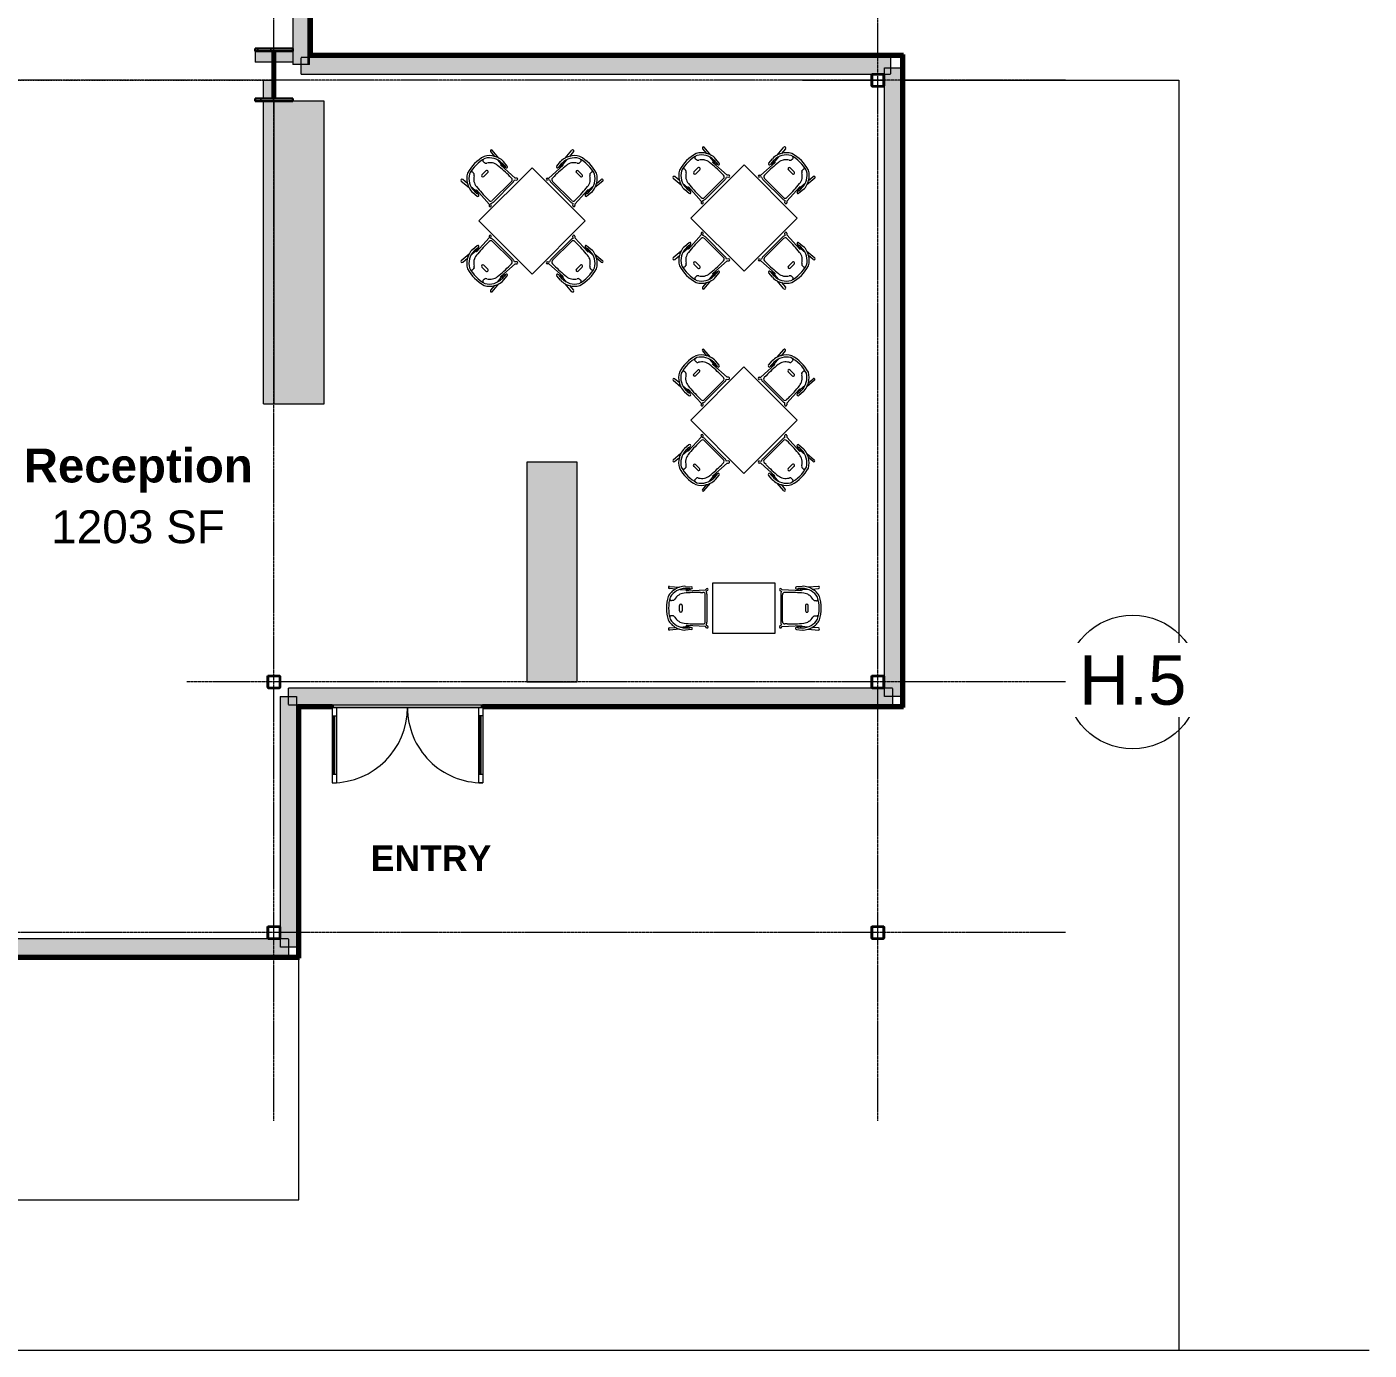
# Model space of a CAD drawing. Header units: inches. Extents: x 22110 to 26500, y -23046 to -20307.
# Drawn here: x 25857 to 26500, y -22958 to -22324 of the extents above; entities that cross this region are included whole.
import ezdxf

# ---------------------------------------------------------------- set-up
doc = ezdxf.new("R2010")
doc.units = ezdxf.units.IN
doc.header["$MEASUREMENT"] = 0
doc.linetypes.add('Dash 1_16_', pattern=[0.125, 0.0625, -0.0625])
doc.linetypes.add('Grid Line 1_2_', pattern=[0.875, 0.5, -0.125, 0.125, -0.125])
for name, color, linetype, lineweight in [('A-DETL', 90, 'Continuous', 9), ('A-DOOR', 31, 'Continuous', 13), ('A-DOOR-GLAZ', 31, 'Continuous', 30), ('A-SITE-ROAD', 130, 'Continuous', 9), ('A-SITE-SWLK', 140, 'Continuous', 9), ('A-WALL', 113, 'Continuous', 13), ('C-BLDG-PADS', 91, 'Continuous', 9), ('C-TOPO', 7, 'Continuous', 9), ('G-ANNO-TEXT', 231, 'Continuous', 9), ('I-FURN', 30, 'Continuous', 9), ('I-WALL', 2, 'Continuous', 13), ('M-AREA-IDEN', 171, 'Continuous', 9), ('Q-CASE', 31, 'Continuous', 9), ('S-BEAM', 12, 'Continuous', 9), ('S-COLS', 52, 'Continuous', 9), ('S-GRID', 1, 'Continuous', 9), ('S-GRID-IDEN', 1, 'Continuous', 9)]:
    doc.layers.add(name, color=color, linetype=linetype, lineweight=lineweight)
doc.styles.add('Arial', font='arial.ttf', dxfattribs={"height": 23.60479})
doc.styles.add('Arial_2', font='arial.ttf', dxfattribs={"height": 15.736527})
doc.styles.add('Arial_B', font='arialbd.ttf', dxfattribs={"height": 12.177074})
doc.styles.add('Arial_B_1', font='arialbd.ttf', dxfattribs={"height": 16.236099})
pattern_1 = [(45, (0, 0), (-12.6713535, 12.6713535), []), (45, (0, 19.2), (-12.6713535, 12.6713535), [])]

# ---------------------------------------------------------------- blocks, each defined once
blk = doc.blocks.new('HSS-Hollow Structural Section-Column - HSS6X6X1_4-V10-First Floor Plan')
at = {"layer": 'S-COLS'}
h = blk.add_hatch(dxfattribs=at)
h.set_pattern_fill('FP_8', color=256, style=0, pattern_type=2)
h.set_pattern_definition([(225, (25975.39, -22758.053), (12.6713535, -12.6713535), []), (225, (25975.39, -22777.253), (12.6713535, -12.6713535), [])])
h.paths.add_polyline_path([(2.53, 3), (-2.53, 3), (-2.86, 2.86), (-3, 2.53), (-3, -2.53), (-2.86, -2.86), (-2.53, -3), (2.53, -3), (2.86, -2.86), (3, -2.53), (3, 2.53), (2.86, 2.86)], flags=0)
h.paths.add_polyline_path([(2.53, 2.77), (2.7, 2.7), (2.77, 2.53), (2.77, -2.53), (2.7, -2.7), (2.53, -2.77), (-2.53, -2.77), (-2.7, -2.7), (-2.77, -2.53), (-2.77, 2.53), (-2.7, 2.7), (-2.53, 2.77)], flags=0)
at = {"layer": 'S-COLS', "lineweight": 30}
for p, q in [((-3, 2.53), (-3, -2.53)), ((-2.77, -2.53), (-2.77, 2.53)), ((2.53, 3), (-2.53, 3)), ((-2.53, 2.77), (2.53, 2.77)), ((2.77, 2.53), (2.77, -2.53)), ((3, -2.53), (3, 2.53)), ((2.53, -2.77), (-2.53, -2.77)), ((-2.53, -3), (2.53, -3))]:
    blk.add_line(p, q, dxfattribs=at)
for centre, radius, start, end in [((-2.53, 2.53), 0.466, 90, 180), ((-2.53, 2.53), 0.233, 90, 180), ((2.53, 2.53), 0.466, 360, 90), ((2.53, 2.53), 0.233, 0, 90), ((-2.53, -2.53), 0.466, 180, 270), ((-2.53, -2.53), 0.233, 180, 270), ((2.53, -2.53), 0.466, 270, 360), ((2.53, -2.53), 0.233, 270, 360)]:
    blk.add_arc(centre, radius, start, end, dxfattribs=at)
blk = doc.blocks.new('HSS-Hollow Structural Section-Column - HSS6X6X1_4-V12-First Floor Plan')
at = {"layer": 'S-COLS'}
h = blk.add_hatch(dxfattribs=at)
h.set_pattern_fill('FP_9', color=256, style=0, pattern_type=2)
h.set_pattern_definition([(225, (26264.39, -22758.053), (12.6713535, -12.6713535), []), (225, (26264.39, -22777.253), (12.6713535, -12.6713535), [])])
h.paths.add_polyline_path([(2.53, 3), (-2.53, 3), (-2.86, 2.86), (-3, 2.53), (-3, -2.53), (-2.86, -2.86), (-2.53, -3), (2.53, -3), (2.86, -2.86), (3, -2.53), (3, 2.53), (2.86, 2.86)], flags=0)
h.paths.add_polyline_path([(-2.53, 2.77), (2.53, 2.77), (2.7, 2.7), (2.77, 2.53), (2.77, -2.53), (2.7, -2.7), (2.53, -2.77), (-2.53, -2.77), (-2.7, -2.7), (-2.77, -2.53), (-2.77, 2.53), (-2.7, 2.7)], flags=0)
at = {"layer": 'S-COLS', "lineweight": 30}
for p, q in [((-3, 2.53), (-3, -2.53)), ((-2.77, -2.53), (-2.77, 2.53)), ((2.53, 3), (-2.53, 3)), ((-2.53, 2.77), (2.53, 2.77)), ((2.77, 2.53), (2.77, -2.53)), ((3, -2.53), (3, 2.53)), ((2.53, -2.77), (-2.53, -2.77)), ((-2.53, -3), (2.53, -3))]:
    blk.add_line(p, q, dxfattribs=at)
for centre, radius, start, end in [((-2.53, 2.53), 0.466, 90, 180), ((-2.53, 2.53), 0.233, 90, 180), ((2.53, 2.53), 0.466, 360, 90), ((2.53, 2.53), 0.233, 0, 90), ((-2.53, -2.53), 0.466, 180, 270), ((-2.53, -2.53), 0.233, 180, 270), ((2.53, -2.53), 0.466, 270, 360), ((2.53, -2.53), 0.233, 270, 360)]:
    blk.add_arc(centre, radius, start, end, dxfattribs=at)
blk = doc.blocks.new('Girt_C - 8_D-560232-First Floor Plan')
at = {"layer": 'S-BEAM'}
for points in [[(25978.58, -22761.24), (25978.58, -22645.05), (25978.39, -22645.05), (25978.45, -22761.11), (25978.57, -22761.24)], [(25986.2, -22765.05), (25986.2, -22645.05), (25978.58, -22645.05), (25978.58, -22765.05), (25985.09, -22765.05)], [(25986.2, -22765.05), (25986.39, -22765.05), (25986.34, -22649), (25986.2, -22648.87), (25986.2, -22760.82)]]:
    blk.add_hatch(color=256, dxfattribs=at).paths.add_polyline_path(points, flags=0)
for p, q in [((25978.39, -22645.05), (25978.39, -22755.52)), ((25978.39, -22645.05), (25978.58, -22645.05)), ((25978.58, -22645.05), (25986.2, -22645.05)), ((25986.39, -22765.05), (25986.39, -22645.05)), ((25978.39, -22760.59), (25978.39, -22765.05)), ((25986.2, -22765.05), (25978.58, -22765.05)), ((25986.39, -22765.05), (25986.2, -22765.05))]:
    blk.add_line(p, q, dxfattribs=at)
blk = doc.blocks.new('Girt_C - 8_D-560233-First Floor Plan')
at = {"layer": 'S-BEAM'}
h = blk.add_hatch(color=256, dxfattribs=at)
h.paths.add_polyline_path([(25950.8, -22768.87), (25982.39, -22768.87), (25982.39, -22761.24), (25851.39, -22761.24), (25851.39, -22768.87)], flags=0)
h.paths.add_polyline_path([(25813.61, -22768.87), (25846.39, -22768.87), (25846.39, -22761.24), (25726.39, -22761.24), (25726.39, -22768.87), (25745.02, -22768.87)], flags=0)
h.paths.add_polyline_path([(25721.39, -22768.87), (25721.39, -22761.24), (25521.39, -22761.24), (25521.39, -22768.87), (25676.43, -22768.87)], flags=0)
h.paths.add_polyline_path([(25516.39, -22768.87), (25516.39, -22761.24), (25507.39, -22761.24), (25507.39, -22768.87)], flags=0)
h.paths.add_polyline_path([(25502.39, -22768.87), (25502.39, -22761.24), (25302.39, -22761.24), (25302.39, -22768.87), (25470.66, -22768.87)], flags=0)
h.paths.add_polyline_path([(25297.39, -22768.87), (25297.39, -22761.24), (25110.89, -22761.24), (25110.89, -22768.87), (25264.89, -22768.87)], flags=0)
h.paths.add_polyline_path([(25105.89, -22768.87), (25105.89, -22761.24), (24978.89, -22761.24), (24978.89, -22768.87)], flags=0)
h.paths.add_polyline_path([(24973.89, -22768.87), (24973.89, -22761.24), (24630.89, -22761.24), (24630.89, -22768.87), (24853.35, -22768.87)], flags=0)
h.paths.add_polyline_path([(24625.89, -22768.87), (24625.89, -22761.24), (23146.61, -22761.24), (23146.61, -22768.87), (24578.99, -22768.87)], flags=0)
h.paths.add_polyline_path([(23141.61, -22768.87), (23141.61, -22761.24), (22798.89, -22761.24), (22798.89, -22768.87), (22932.81, -22768.87)], flags=0)
h.paths.add_polyline_path([(22793.89, -22768.87), (22793.89, -22761.24), (22381.39, -22761.24), (22381.39, -22768.87), (22658.45, -22768.87)], flags=0)
h = blk.add_hatch(color=256, dxfattribs=at)
h.paths.add_polyline_path([(25950.8, -22761.24), (25978.58, -22761.24), (25978.39, -22761.05), (25851.39, -22761.11), (25851.39, -22761.24)], flags=0)
h.paths.add_polyline_path([(25846.39, -22761.24), (25846.39, -22761.05), (25726.39, -22761.11), (25726.39, -22761.24), (25813.61, -22761.24)], flags=0)
h.paths.add_polyline_path([(25721.39, -22761.24), (25721.39, -22761.05), (25521.39, -22761.11), (25521.39, -22761.24), (25676.43, -22761.24)], flags=0)
h.paths.add_polyline_path([(25507.39, -22761.24), (25516.39, -22761.22), (25516.39, -22761.05), (25507.39, -22761.11), (25507.39, -22761.22)], flags=0)
h.paths.add_polyline_path([(25502.39, -22761.24), (25502.39, -22761.05), (25302.39, -22761.11), (25302.39, -22761.24), (25470.66, -22761.24)], flags=0)
h.paths.add_polyline_path([(25297.39, -22761.24), (25297.39, -22761.05), (25110.89, -22761.11), (25110.89, -22761.24), (25264.89, -22761.24)], flags=0)
h.paths.add_polyline_path([(25105.89, -22761.24), (25105.86, -22761.05), (24978.89, -22761.11), (24978.89, -22761.24)], flags=0)
h.paths.add_polyline_path([(24973.89, -22761.24), (24973.89, -22761.05), (24630.89, -22761.11), (24630.89, -22761.24), (24853.35, -22761.24)], flags=0)
h.paths.add_polyline_path([(24625.89, -22761.24), (24625.89, -22761.05), (23146.61, -22761.11), (23146.61, -22761.24), (24578.99, -22761.24)], flags=0)
h.paths.add_polyline_path([(23141.61, -22761.24), (23141.61, -22761.05), (22798.89, -22761.11), (22798.89, -22761.24), (22932.81, -22761.24)], flags=0)
h.paths.add_polyline_path([(22793.89, -22761.24), (22793.86, -22761.05), (22385.34, -22761.11), (22385.2, -22761.24), (22658.45, -22761.24)], flags=0)
h = blk.add_hatch(color=256, dxfattribs=at)
h.paths.add_polyline_path([(25982.39, -22769.05), (25982.39, -22768.87), (25851.39, -22768.87), (25851.39, -22769.05), (25950.8, -22769.05)], flags=0)
h.paths.add_polyline_path([(25846.39, -22769.05), (25846.39, -22768.87), (25726.39, -22768.87), (25726.39, -22769.05), (25813.61, -22769.05)], flags=0)
h.paths.add_polyline_path([(25721.39, -22769.05), (25721.39, -22768.87), (25521.39, -22768.87), (25521.39, -22769.05), (25676.43, -22769.05)], flags=0)
h.paths.add_polyline_path([(25516.39, -22769.05), (25516.39, -22768.87), (25507.39, -22768.87), (25507.39, -22769.05)], flags=0)
h.paths.add_polyline_path([(25502.39, -22769.05), (25502.39, -22768.87), (25302.39, -22768.87), (25302.39, -22769.05), (25470.66, -22769.05)], flags=0)
h.paths.add_polyline_path([(25297.39, -22769.05), (25297.39, -22768.87), (25110.89, -22768.87), (25110.89, -22769.05), (25264.89, -22769.05)], flags=0)
h.paths.add_polyline_path([(25105.89, -22769.05), (25105.89, -22768.87), (24978.89, -22768.87), (24978.89, -22769.05)], flags=0)
h.paths.add_polyline_path([(24973.89, -22769.05), (24973.89, -22768.87), (24630.89, -22768.87), (24630.89, -22769.05), (24853.35, -22769.05)], flags=0)
h.paths.add_polyline_path([(24625.89, -22769.05), (24625.89, -22768.87), (23146.61, -22768.89), (23146.61, -22769.05), (24578.99, -22769.05)], flags=0)
h.paths.add_polyline_path([(23141.61, -22769.05), (23141.61, -22768.87), (22798.89, -22768.88), (22798.89, -22769.05), (22932.81, -22769.05)], flags=0)
h.paths.add_polyline_path([(22793.89, -22769.05), (22793.89, -22768.87), (22381.39, -22768.87), (22381.39, -22769.05), (22658.45, -22769.05)], flags=0)
for p, q in [((25972.86, -22761.05), (25851.39, -22761.05)), ((25982.39, -22761.05), (25977.92, -22761.05)), ((25982.39, -22761.24), (25982.39, -22768.87)), ((25851.39, -22769.05), (25982.39, -22769.05)), ((25982.39, -22768.87), (25982.39, -22769.05))]:
    blk.add_line(p, q, dxfattribs=at)
blk = doc.blocks.new('HSS-Hollow Structural Section-Column - HSS6X6X1_4-V13-First Floor Plan')
at = {"layer": 'S-COLS', "lineweight": 30}
for p, q in [((-3, 2.534), (-3, -2.534)), ((-2.767, -2.534), (-2.767, 2.534)), ((2.534, 3), (-2.534, 3)), ((-2.534, 2.767), (2.534, 2.767)), ((2.767, 2.534), (2.767, -2.534)), ((3, -2.534), (3, 2.534)), ((2.534, -2.767), (-2.534, -2.767)), ((-2.534, -3), (2.534, -3))]:
    blk.add_line(p, q, dxfattribs=at)
for centre, radius, start, end in [((-2.534, 2.534), 0.466, 90, 180), ((-2.534, 2.534), 0.233, 90, 180), ((2.534, 2.534), 0.466, 360, 90), ((2.534, 2.534), 0.233, 0, 90), ((-2.534, -2.534), 0.466, 180, 270), ((-2.534, -2.534), 0.233, 180, 270), ((2.534, -2.534), 0.466, 270, 360), ((2.534, -2.534), 0.233, 270, 360)]:
    blk.add_arc(centre, radius, start, end, dxfattribs=at)
blk = doc.blocks.new('HSS-Hollow Structural Section-Column - HSS6X6X1_4-V14-First Floor Plan')
at = {"layer": 'S-COLS'}
h = blk.add_hatch(dxfattribs=at)
h.set_pattern_fill('FP_10', color=256, style=0, pattern_type=2)
h.set_pattern_definition([(225, (25975.39, -22638.053), (12.6713535, -12.6713535), []), (225, (25975.39, -22657.253), (12.6713535, -12.6713535), [])])
h.paths.add_polyline_path([(2.53, 3), (-2.53, 3), (-2.86, 2.86), (-3, 2.53), (-3, -2.53), (-2.86, -2.86), (-2.53, -3), (2.53, -3), (2.86, -2.86), (3, -2.53), (3, 2.53), (2.86, 2.86)], flags=0)
h.paths.add_polyline_path([(-2.53, 2.77), (2.53, 2.77), (2.7, 2.7), (2.77, 2.53), (2.77, -2.53), (2.7, -2.7), (2.53, -2.77), (-2.53, -2.77), (-2.7, -2.7), (-2.77, -2.53), (-2.77, 2.53), (-2.7, 2.7)], flags=0)
at = {"layer": 'S-COLS', "lineweight": 30}
for p, q in [((-3, 2.53), (-3, -2.53)), ((-2.77, -2.53), (-2.77, 2.53)), ((2.53, 3), (-2.53, 3)), ((-2.53, 2.77), (2.53, 2.77)), ((2.77, 2.53), (2.77, -2.53)), ((3, -2.53), (3, 2.53)), ((2.53, -2.77), (-2.53, -2.77)), ((-2.53, -3), (2.53, -3))]:
    blk.add_line(p, q, dxfattribs=at)
for centre, radius, start, end in [((-2.53, 2.53), 0.466, 90, 180), ((-2.53, 2.53), 0.233, 90, 180), ((2.53, 2.53), 0.466, 360, 90), ((2.53, 2.53), 0.233, 0, 90), ((-2.53, -2.53), 0.466, 180, 270), ((-2.53, -2.53), 0.233, 180, 270), ((2.53, -2.53), 0.466, 270, 360), ((2.53, -2.53), 0.233, 270, 360)]:
    blk.add_arc(centre, radius, start, end, dxfattribs=at)
blk = doc.blocks.new('Girt_C - 8_D-560234-First Floor Plan')
at = {"layer": 'S-BEAM'}
for points in [[(25982.39, -22641.24), (26267.58, -22641.24), (26267.25, -22641.05), (25982.39, -22641.11)], [(25982.39, -22648.87), (26271.39, -22648.87), (26271.39, -22641.24), (25982.39, -22641.24), (25982.39, -22641.85)], [(25986.66, -22649.05), (26271.39, -22649), (26271.39, -22648.87), (25986.2, -22648.87), (25986.39, -22649.05)]]:
    blk.add_hatch(color=256, dxfattribs=at).paths.add_polyline_path(points, flags=0)
for p, q in [((26261.86, -22641.05), (25982.39, -22641.05)), ((25982.39, -22641.24), (25982.39, -22641.05)), ((25982.39, -22648.87), (25982.39, -22641.24)), ((26271.39, -22641.05), (26266.92, -22641.05)), ((26271.39, -22641.24), (26271.39, -22648.87)), ((26271.39, -22648.87), (26271.39, -22649.05)), ((25982.39, -22649.05), (26271.39, -22649.05))]:
    blk.add_line(p, q, dxfattribs=at)
blk = doc.blocks.new('Girt_C - 8_D-560229-First Floor Plan')
at = {"layer": 'S-BEAM'}
for points in [[(26267.58, -22641.24), (26267.58, -22346.87), (26267.39, -22347.12), (26267.42, -22641.09), (26267.49, -22641.18)], [(26275.2, -22645.05), (26275.2, -22344.05), (26267.58, -22344.05), (26267.58, -22645.05)], [(26275.3, -22645.05), (26275.39, -22645.05), (26275.37, -22344.05), (26275.2, -22344.05), (26275.2, -22645.05)]]:
    blk.add_hatch(color=256, dxfattribs=at).paths.add_polyline_path(points, flags=0)
for p, q in [((26267.39, -22344.05), (26267.39, -22347.52)), ((26267.58, -22344.05), (26275.2, -22344.05)), ((26275.2, -22344.05), (26275.39, -22344.05)), ((26275.39, -22645.05), (26275.39, -22344.05)), ((26267.39, -22352.59), (26267.39, -22635.52)), ((26267.39, -22640.59), (26267.39, -22645.05)), ((26275.2, -22645.05), (26267.58, -22645.05)), ((26275.39, -22645.05), (26275.2, -22645.05))]:
    blk.add_line(p, q, dxfattribs=at)
blk = doc.blocks.new('Falcon 7700 Series Pedestal Base - 36_ Square Top x 30_ - Wheelchair Height-460525-First Floor Plan')
at = {"layer": 'I-FURN'}
for p, q in [((18, 18), (-18, 18)), ((-18, 18), (-18, -18)), ((18, -18), (18, 18)), ((-18, -18), (18, -18))]:
    blk.add_line(p, q, dxfattribs=at)
blk = doc.blocks.new('HermanMiller_Collection_Air-Chair_SideChair_Arms - Arms-457867-First Floor Plan')
at = {"layer": 'I-FURN'}
for p, q in [((-3.55, 10.02), (-8.45, 10.45)), ((-8.45, 9.45), (-5.47, 9.18)), ((-3.35, 9.02), (-0.6, 8.8)), ((2.04, 10.2), (-0.69, 10.45)), ((-0.34, 8.32), (-0.6, 8.8)), ((-0.6, 8.8), (0.38, 8.73)), ((8.79, 8.8), (-0.34, 8.32)), ((0.77, 8.78), (2.2, 9.22)), ((6.45, 7.57), (7.62, 7.57)), ((9.32, 9.33), (8.79, 8.8)), ((9.17, 7.94), (10.01, 8.64)), ((9.52, -6.69), (9.52, 6.69)), ((-3.6, 1.35), (-3.6, -1.35)), ((-2.35, -1.35), (-2.35, 1.35)), ((8.7, 6.35), (8.7, -6.35)), ((-5.47, -9.18), (-8.45, -9.45)), ((-8.45, -10.45), (-3.55, -10.02)), ((-3.35, -9.02), (-0.6, -8.8)), ((-0.69, -10.45), (2.04, -10.2)), ((-0.6, -8.8), (-0.34, -8.32)), ((0.38, -8.73), (-0.6, -8.8)), ((-0.34, -8.32), (8.79, -8.8)), ((2.2, -9.22), (0.77, -8.78)), ((6.45, -7.57), (7.62, -7.57)), ((8.79, -8.8), (9.32, -9.33)), ((10.01, -8.64), (9.17, -7.94))]:
    blk.add_line(p, q, dxfattribs=at)
for centre, radius, start, end in [((-1.51, 1.66), 8.5, 117.78509, 152.21491), ((-8.45, 9.95), 0.5, 90, 270), ((-0.65, 0.76), 8.69, 90.78928, 148.92022), ((-2.46, 4.97), 5.17, 102.20965, 125.54804), ((-0.92, 1.66), 5.55, 95.46765, 123.46257), ((-1.25, 4.41), 6.06, 84.72014, 112.31104), ((6.58, -76.67), 84.24, 90.09111, 95.46765), ((-0.51, -9.88), 19.32, 84.42218, 90.78928), ((0.44, 9.26), 0.53, 159.74052, 262.71978), ((0.45, 9.65), 0.924, 265.61152, 290.36387), ((1.81, 9.64), 0.521, 212.95553, 275.04447), ((2.06, 9.7), 0.499, 287, 91.30538), ((7.62, 6.48), 1.09, 353.24671, 90.09111), ((7.56, 6.82), 1.97, 356.10334, 34.65425), ((9.66, 8.99), 0.49, 315, 135), ((9.93, 0), 19.77, 163.47875, 196.52125), ((9.93, 0), 18.77, 163.78547, 196.21453), ((-7.66, 5.36), 2.08, 305.4968, 328.6439), ((-0.23, 0.83), 6.63, 124.50042, 148.6439), ((-2.98, 1.35), 0.625, 360, 180), ((-1.51, -1.66), 8.5, 207.78509, 242.21491), ((-0.65, -0.76), 8.69, 211.07978, 269.21072), ((-7.66, -5.36), 2.08, 31.3561, 54.5032), ((-0.23, -0.83), 6.63, 211.3561, 235.49958), ((-0.92, -1.66), 5.55, 236.53743, 264.53235), ((-2.98, -1.35), 0.625, 180, 360), ((7.62, -6.48), 1.09, 269.90889, 6.75329), ((-8.45, -9.95), 0.5, 90, 270), ((-2.46, -4.97), 5.17, 234.45196, 257.79035), ((-1.25, -4.41), 6.06, 247.68896, 275.27986), ((6.58, 76.67), 84.24, 264.53235, 269.90889), ((-0.51, 9.88), 19.32, 269.21072, 275.57782), ((0.44, -9.26), 0.53, 97.28022, 200.25948), ((0.45, -9.65), 0.924, 69.63613, 94.38848), ((1.81, -9.64), 0.521, 84.95553, 147.04447), ((2.06, -9.7), 0.499, 268.69462, 73), ((7.56, -6.82), 1.97, 325.34575, 3.89666), ((9.66, -8.99), 0.49, 225, 45)]:
    blk.add_arc(centre, radius, start, end, dxfattribs=at)
for centre, major_axis, ratio, start_param, end_param in [((-7.46, 6.92), (0.03, 3.66), 0.320235, 2.34328, 2.536765), ((-7.87, 5.38), (-0.03, 1.79), 0.298783, 2.522217, 3.153947), ((-7.46, -6.92), (-0.03, 3.66), 0.320235, 0.604828, 0.798312), ((-7.87, -5.38), (0.03, 1.79), 0.298783, 6.270831, 6.902561)]:
    blk.add_ellipse(centre, major_axis=major_axis, ratio=ratio, start_param=start_param, end_param=end_param, dxfattribs=at)
for points in [[(-6.45, 3.67), (-6.52, 3.66), (-6.67, 3.64), (-6.9, 3.62), (-7.13, 3.61), (-7.4, 3.6), (-7.65, 3.59), (-7.83, 3.59)], [(-6.45, -3.67), (-6.52, -3.66), (-6.67, -3.64), (-6.9, -3.62), (-7.13, -3.61), (-7.4, -3.6), (-7.65, -3.59), (-7.83, -3.59)]]:
    blk.add_open_spline(points, degree=3, knots=[-1, -1, -1, -1, -0.75, -0.5, -0.375, -0.25, 0, 0, 0, 0], dxfattribs=at)
blk = doc.blocks.new('HermanMiller_Collection_Air-Chair_SideChair_Arms - Arms-460524-First Floor Plan')
at = {"layer": 'I-FURN'}
for p, q in [((-8.45, 10.45), (-3.55, 10.02)), ((-5.47, 9.18), (-8.45, 9.45)), ((-3.35, 9.02), (-0.6, 8.8)), ((-0.69, 10.45), (2.04, 10.2)), ((-0.6, 8.8), (-0.34, 8.32)), ((0.38, 8.73), (-0.6, 8.8)), ((-0.34, 8.32), (8.79, 8.8)), ((2.2, 9.22), (0.77, 8.78)), ((6.45, 7.57), (7.62, 7.57)), ((8.79, 8.8), (9.32, 9.33)), ((10.01, 8.64), (9.17, 7.94)), ((9.52, 6.69), (9.52, -6.69)), ((-3.6, -1.35), (-3.6, 1.35)), ((-2.35, 1.35), (-2.35, -1.35)), ((8.7, -6.35), (8.7, 6.35)), ((-8.45, -9.45), (-5.47, -9.18)), ((-3.55, -10.02), (-8.45, -10.45)), ((-3.35, -9.02), (-0.6, -8.8)), ((2.04, -10.2), (-0.69, -10.45)), ((-0.34, -8.32), (-0.6, -8.8)), ((-0.6, -8.8), (0.38, -8.73)), ((8.79, -8.8), (-0.34, -8.32)), ((0.77, -8.78), (2.2, -9.22)), ((6.45, -7.57), (7.62, -7.57)), ((9.32, -9.33), (8.79, -8.8)), ((9.17, -7.94), (10.01, -8.64))]:
    blk.add_line(p, q, dxfattribs=at)
for centre, radius, start, end in [((-1.51, 1.66), 8.5, 117.78509, 152.21491), ((-8.45, 9.95), 0.5, 90, 270), ((-0.65, 0.76), 8.69, 90.78928, 148.92022), ((-2.46, 4.97), 5.17, 102.20965, 125.54804), ((-0.92, 1.66), 5.55, 95.46765, 123.46257), ((-1.25, 4.41), 6.06, 84.72014, 112.31104), ((6.58, -76.67), 84.24, 90.09111, 95.46765), ((-0.51, -9.88), 19.32, 84.42218, 90.78928), ((0.44, 9.26), 0.53, 159.74052, 262.71978), ((0.45, 9.65), 0.924, 265.61152, 290.36387), ((1.81, 9.64), 0.521, 212.95553, 275.04447), ((2.06, 9.7), 0.499, 287, 91.30538), ((7.62, 6.48), 1.09, 353.24671, 90.09111), ((7.56, 6.82), 1.97, 356.10334, 34.65425), ((9.66, 8.99), 0.49, 315, 135), ((9.93, 0), 19.77, 163.47875, 196.52125), ((9.93, 0), 18.77, 163.78547, 196.21453), ((-7.66, 5.36), 2.08, 305.4968, 328.6439), ((-0.23, 0.83), 6.63, 124.50042, 148.6439), ((-2.98, 1.35), 0.625, 0, 180), ((-1.51, -1.66), 8.5, 207.78509, 242.21491), ((-0.65, -0.76), 8.69, 211.07978, 269.21072), ((-7.66, -5.36), 2.08, 31.3561, 54.5032), ((-0.23, -0.83), 6.63, 211.3561, 235.49958), ((-0.92, -1.66), 5.55, 236.53743, 264.53235), ((-2.98, -1.35), 0.625, 180, 0), ((7.62, -6.48), 1.09, 269.90889, 6.75329), ((-8.45, -9.95), 0.5, 90, 270), ((-2.46, -4.97), 5.17, 234.45196, 257.79035), ((-1.25, -4.41), 6.06, 247.68896, 275.27986), ((6.58, 76.67), 84.24, 264.53235, 269.90889), ((-0.51, 9.88), 19.32, 269.21072, 275.57782), ((0.44, -9.26), 0.53, 97.28022, 200.25948), ((0.45, -9.65), 0.924, 69.63613, 94.38848), ((1.81, -9.64), 0.521, 84.95553, 147.04447), ((2.06, -9.7), 0.499, 268.69462, 73), ((7.56, -6.82), 1.97, 325.34575, 3.89666), ((9.66, -8.99), 0.49, 225, 45)]:
    blk.add_arc(centre, radius, start, end, dxfattribs=at)
for centre, major_axis, ratio, start_param, end_param in [((-7.46, 6.92), (0.03, 3.66), 0.320235, 2.34328, 2.536765), ((-7.87, 5.38), (-0.03, 1.79), 0.298783, 2.522217, 3.153947), ((-7.46, -6.92), (-0.03, 3.66), 0.320235, 0.604828, 0.798312), ((-7.87, -5.38), (0.03, 1.79), 0.298783, 6.270831, 6.902561)]:
    blk.add_ellipse(centre, major_axis=major_axis, ratio=ratio, start_param=start_param, end_param=end_param, dxfattribs=at)
for points in [[(-6.45, 3.67), (-6.52, 3.66), (-6.67, 3.64), (-6.9, 3.62), (-7.13, 3.61), (-7.4, 3.6), (-7.65, 3.59), (-7.83, 3.59)], [(-6.45, -3.67), (-6.52, -3.66), (-6.67, -3.64), (-6.9, -3.62), (-7.13, -3.61), (-7.4, -3.6), (-7.65, -3.59), (-7.83, -3.59)]]:
    blk.add_open_spline(points, degree=3, knots=[-1, -1, -1, -1, -0.75, -0.5, -0.375, -0.25, 0, 0, 0, 0], dxfattribs=at)
blk = doc.blocks.new('Girt_C - 8_D-560228-First Floor Plan')
at = {"layer": 'S-BEAM'}
for points in [[(26270.39, -22346.87), (26270.39, -22339.24), (25992.5, -22339.24), (25992.5, -22342.55), (25991.85, -22342.55), (25991.85, -22339.24), (25988.5, -22339.24), (25988.5, -22346.87), (26259.45, -22346.87)], [(26270.39, -22339.24), (26270.39, -22339.05), (25992.5, -22339.08), (25992.5, -22339.24), (26259.45, -22339.24)], [(26266.92, -22347.05), (26267.42, -22347.03), (26267.58, -22346.87), (25988.5, -22346.87), (25988.5, -22347.05), (26266.36, -22347.05)]]:
    blk.add_hatch(color=256, dxfattribs=at).paths.add_polyline_path(points, flags=0)
for p, q in [((25991.85, -22339.05), (25988.5, -22339.05)), ((25988.5, -22346.87), (25988.5, -22339.24)), ((26270.39, -22339.05), (25992.5, -22339.05)), ((26270.39, -22339.05), (26270.39, -22339.24)), ((26270.39, -22339.24), (26270.39, -22346.87)), ((25988.5, -22347.05), (25988.5, -22346.87)), ((25988.5, -22347.05), (26261.86, -22347.05)), ((26266.92, -22347.05), (26270.39, -22347.05))]:
    blk.add_line(p, q, dxfattribs=at)
blk = doc.blocks.new('Casework 3 - Casework 1-483541-First Floor Plan')
at = {"layer": 'Q-CASE'}
blk.add_hatch(color=256, dxfattribs=at).paths.add_polyline_path([(25697.25, -22360.05), (25697.25, -22384.05), (25842.18, -22384.05), (25842.18, -22360.05), (25719, -22360.05)], flags=0)
for p, q in [((25697.25, -22360.05), (25697.25, -22384.05)), ((25842.18, -22384.05), (25842.18, -22369.05)), ((25697.25, -22384.05), (25842.18, -22384.05))]:
    blk.add_line(p, q, dxfattribs=at)
blk = doc.blocks.new('Casework 2 - Casework 1-491120-First Floor Plan')
at = {"layer": 'Q-CASE'}
blk.add_hatch(color=256, dxfattribs=at).paths.add_polyline_path([(25697.25, -22384.05), (25802.5, -22384.05), (25802.5, -22360.05), (25697.25, -22360.05)], flags=0)
for p, q in [((25802.5, -22360.05), (25697.25, -22360.05)), ((25697.25, -22360.05), (25697.25, -22384.05)), ((25802.5, -22384.05), (25802.5, -22360.05)), ((25697.25, -22384.05), (25802.5, -22384.05))]:
    blk.add_line(p, q, dxfattribs=at)
blk = doc.blocks.new('Falcon 7700 Series Pedestal Base - 24_ x 30_ x 30_ - Wheelchair Height-460523-First Floor Plan')
at = {"layer": 'I-FURN'}
for p, q in [((15, 12), (-15, 12)), ((-15, 12), (-15, -12)), ((15, -12), (15, 12)), ((-15, -12), (15, -12))]:
    blk.add_line(p, q, dxfattribs=at)
blk = doc.blocks.new('Double-Glass 1 - 72_ x 84_-496146-First Floor Plan')
at = {"layer": 'A-DOOR', "lineweight": 20}
for p, q in [((-36.02, 32.49), (-36.02, 36.49)), ((-36.02, 36.49), (-34, 36.49)), ((-36.02, 32.49), (-34, 32.49)), ((-34, 32.49), (-34, 36.49)), ((34, 32.49), (34, 36.49)), ((36, 36.49), (34, 36.49)), ((34, 32.49), (36, 32.49)), ((36, 32.49), (36, 36.49)), ((-36.02, 4.49), (-34, 4.49)), ((-36.02, 0.49), (-36.02, 4.49)), ((-36.02, 0.49), (-34, 0.49)), ((-34, 0.49), (-34, 4.49)), ((36, 4.49), (34, 4.49)), ((34, 0.49), (34, 4.49)), ((36, 0.49), (34, 0.49)), ((36, 0.49), (36, 4.49))]:
    blk.add_line(p, q, dxfattribs=at)
at = {"layer": 'A-DOOR', "lineweight": 9}
for p, q in [((-36.02, 4.49), (-36.02, 32.49)), ((-34, 4.49), (-34, 32.49)), ((34, 4.49), (34, 32.49)), ((36, 4.49), (36, 32.49))]:
    blk.add_line(p, q, dxfattribs=at)
for centre, radius, start, end in [((-36.02, 0.49), 36, 360, 90), ((36, 0.47), 36.02, 90, 179.96662)]:
    blk.add_arc(centre, radius, start, end, dxfattribs=at)
at = {"layer": 'A-DOOR-GLAZ'}
for p, q in [((-35, 32.49), (-35, 4.49)), ((35, 4.49), (35, 32.49))]:
    blk.add_line(p, q, dxfattribs=at)
blk = doc.blocks.new('Girt_Z - 8_D-559302-First Floor Plan')
at = {"layer": 'S-BEAM'}
for points in [[(25984.59, -22342.55), (25984.69, -22342.55), (25984.69, -21143.55), (25984.5, -21143.55), (25984.52, -22342.55)], [(25991.85, -22342.55), (25991.85, -21143.55), (25984.69, -21143.55), (25984.69, -22342.55)], [(25991.93, -22342.55), (25991.93, -21143.55), (25991.85, -21143.55), (25991.85, -22342.55)], [(25991.93, -22342.55), (25992.5, -22342.55), (25992.5, -22338.55), (25992.39, -22338.55), (25992.39, -21143.55), (25991.93, -21143.55), (25991.93, -22339.02)], [(25992.5, -22338.55), (25992.5, -21143.55), (25992.39, -21143.55), (25992.39, -22338.55)]]:
    blk.add_hatch(color=256, dxfattribs=at).paths.add_polyline_path(points, flags=0)
for p, q in [((25984.5, -21143.55), (25984.5, -22342.55)), ((25984.5, -21143.55), (25984.69, -21143.55)), ((25984.69, -21143.55), (25991.85, -21143.55)), ((25991.85, -21143.55), (25991.93, -21143.55)), ((25991.85, -22342.55), (25991.85, -21143.55)), ((25991.93, -21143.55), (25992.39, -21143.55)), ((25991.93, -22342.55), (25991.93, -21143.55)), ((25992.39, -21143.55), (25992.5, -21143.55)), ((25992.5, -22338.55), (25992.5, -21143.55)), ((25992.5, -22342.55), (25992.5, -22338.55)), ((25984.69, -22342.55), (25984.5, -22342.55)), ((25991.85, -22342.55), (25984.69, -22342.55)), ((25991.93, -22342.55), (25991.85, -22342.55)), ((25992.5, -22342.55), (25991.93, -22342.55))]:
    blk.add_line(p, q, dxfattribs=at)
blk = doc.blocks.new('Grid - Grid Head - Circle-14747-First Floor Plan')
at = {"layer": 'S-GRID-IDEN'}
blk.add_circle((0, 0), 0.25, dxfattribs=at)

msp = doc.modelspace()

# ---------------------------------------------------------------- hatches: boundary and pattern name
at = {"layer": 'A-WALL', "transparency": 33554611}
for points in [[(25992.3902, -22337.7654), (25993.1776, -22337.7654), (25993.1776, -21132.0528), (25992.3902, -21132.0528), (25992.3902, -22324.614)], [(26276.6776, -22338.5528), (26276.6776, -22337.7654), (25992.3902, -22337.7654), (25992.3902, -22338.5528), (26275.8902, -22338.5528)], [(26276.6776, -22650.3402), (26276.6776, -22338.5528), (26275.8902, -22338.5528), (26275.8902, -22650.3402)], [(25986.8902, -22769.5528), (25987.6776, -22769.5528), (25987.6776, -22649.5528), (25986.8902, -22649.5528), (25986.8902, -22760.819)]]:
    msp.add_hatch(color=256, dxfattribs=at).paths.add_polyline_path(points, flags=0)
h = msp.add_hatch(color=256, dxfattribs=at)
h.paths.add_polyline_path([(25987.6776, -22650.3402), (26003.2839, -22650.3402), (26003.2839, -22649.5528), (25987.6776, -22649.5528)], flags=0)
h.paths.add_polyline_path([(26075.2839, -22650.3402), (26275.8902, -22650.3402), (26275.8902, -22649.5528), (26075.2839, -22649.5528)], flags=0)
h = msp.add_hatch(color=256, dxfattribs=at)
h.paths.add_polyline_path([(22376.1028, -22770.3402), (23968.7006, -22770.3402), (23968.7006, -22769.5528), (22376.1028, -22769.5528)], flags=0)
h.paths.add_polyline_path([(25987.6776, -22770.3402), (25987.6776, -22769.5528), (24040.7006, -22769.5528), (24040.7006, -22770.3402), (25985.0904, -22770.3402)], flags=0)
at = {"layer": 'I-WALL'}
h = msp.add_hatch(color=256, dxfattribs=at)
h.paths.add_polyline_path([(25975.3902, -22504.9811), (25975.3902, -22360.0528), (25970.3902, -22360.0528), (25970.3902, -22504.9811)], flags=0)
h.paths.add_polyline_path([(25970.3902, -22358.8028), (25974.7652, -22358.8028), (25974.7652, -22350.0528), (25970.3902, -22350.0528)], flags=0)
at = {"layer": 'S-COLS'}
h = msp.add_hatch(dxfattribs=at)
h.set_pattern_fill('FP_1', color=256, style=0, pattern_type=2)
h.set_pattern_definition(pattern_1)
h.paths.add_polyline_path([(25984.3902, -22336.1013), (25984.3902, -22334.848), (25966.3902, -22334.848), (25966.3902, -22336.1013)], flags=0)
h = msp.add_hatch(color=256, dxfattribs=at)
h.paths.add_polyline_path([(25974.7652, -22341.3061), (25974.7652, -22336.1013), (25966.3902, -22336.1013), (25966.3902, -22341.3061)], flags=0)
h.paths.add_polyline_path([(25984.3902, -22341.3061), (25984.3902, -22336.1013), (25976.0152, -22336.1013), (25976.0152, -22341.3061)], flags=0)
h = msp.add_hatch(dxfattribs=at)
h.set_pattern_fill('FP_1', color=256, style=0, pattern_type=2)
h.set_pattern_definition(pattern_1)
h.paths.add_polyline_path([(25976.0152, -22358.8028), (25976.0152, -22336.1013), (25974.7652, -22336.1013), (25974.7652, -22358.8028)], flags=0)
h = msp.add_hatch(dxfattribs=at)
h.set_pattern_fill('FP_1', color=256, style=0, pattern_type=2)
h.set_pattern_definition(pattern_1)
h.paths.add_polyline_path([(26266.9242, -22353.0528), (26267.2537, -22352.9163), (26267.3902, -22352.5868), (26267.3902, -22347.5188), (26267.2537, -22347.1893), (26266.9242, -22347.0528), (26261.8562, -22347.0528), (26261.5267, -22347.1893), (26261.3902, -22347.5188), (26261.3902, -22352.5868), (26261.5267, -22352.9163), (26261.8562, -22353.0528)], flags=0)
h.paths.add_polyline_path([(26266.9242, -22352.8198), (26261.8562, -22352.8198), (26261.6915, -22352.7516), (26261.6232, -22352.5868), (26261.6232, -22347.5188), (26261.6915, -22347.3541), (26261.8562, -22347.2858), (26266.9242, -22347.2858), (26267.089, -22347.3541), (26267.1572, -22347.5188), (26267.1572, -22352.5868), (26267.089, -22352.7516)], flags=0)
h = msp.add_hatch(dxfattribs=at)
h.set_pattern_fill('FP_1', color=256, style=0, pattern_type=2)
h.set_pattern_definition(pattern_1)
h.paths.add_polyline_path([(25984.3902, -22360.0528), (25984.3902, -22358.8028), (25966.3902, -22358.8028), (25966.3902, -22360.0528)], flags=0)

# ---------------------------------------------------------------- linework, layer by layer
at = {"layer": 'A-DETL', "linetype": 'Dash 1_16_'}
for p, q in [((25975.3902, -22334.848), (25975.3902, -22110.1973)), ((25687.0152, -22350.0528), (25970.3902, -22350.0528))]:
    msp.add_line(p, q, dxfattribs=at)
at = {"layer": 'A-SITE-ROAD'}
msp.add_line((23510.7397, -22957.9397), (26499.5192, -22957.9397), dxfattribs=at)
at = {"layer": 'A-SITE-SWLK'}
for p, q in [((26228.3902, -22350.0528), (26261.3902, -22350.0528)), ((26261.6232, -22350.0528), (26267.1572, -22350.0528)), ((26275.3897, -22350.0528), (26275.8902, -22350.0528)), ((26275.8902, -22350.0528), (26276.6001, -22350.0528)), ((26276.6776, -22350.0528), (26408.3902, -22350.0528)), ((26408.3902, -22350.0528), (26408.3902, -22957.9397)), ((25987.2839, -22770.3379), (25987.2839, -22746.0528)), ((25987.2839, -22885.9397), (25987.2839, -22770.3379)), ((24076.7006, -22885.9397), (25987.2839, -22885.9397))]:
    msp.add_line(p, q, dxfattribs=at)
at = {"layer": 'A-WALL', "lineweight": 50}
for p, q in [((25992.3902, -21132.0528), (25992.3902, -22338.5528)), ((25993.1776, -22337.7654), (25993.1776, -21131.2654)), ((25992.3902, -22338.5528), (26275.8902, -22338.5528)), ((26276.6776, -22337.7654), (25993.1776, -22337.7654)), ((26275.8902, -22338.5528), (26275.8902, -22649.5528)), ((26276.6776, -22650.3402), (26276.6776, -22337.7654)), ((25986.8902, -22649.5528), (25986.8902, -22769.5528)), ((26003.2839, -22649.5528), (25986.8902, -22649.5528)), ((25987.6776, -22770.3402), (25987.6776, -22650.3402)), ((25987.6776, -22650.3402), (26003.2839, -22650.3402)), ((26003.2839, -22650.3402), (26003.2839, -22649.5528)), ((26275.8902, -22649.5528), (26075.2839, -22649.5528)), ((26075.2839, -22649.5528), (26075.2839, -22650.3402)), ((26075.2839, -22650.3402), (26276.6776, -22650.3402)), ((24040.7006, -22770.3402), (25987.6776, -22770.3402)), ((25986.8902, -22769.5528), (25851.3902, -22769.5528))]:
    msp.add_line(p, q, dxfattribs=at)
at = {"layer": 'C-BLDG-PADS'}
for p, q in [((26003.2839, -22650.3402), (26075.2839, -22650.3402)), ((25987.6776, -22770.3402), (23968.7006, -22770.3402))]:
    msp.add_line(p, q, dxfattribs=at)
at = {"layer": 'C-TOPO'}
for p, q in [((25993.1777, -21253.2056), (25993.1777, -22337.7654)), ((25993.1777, -22337.7656), (26276.6776, -22337.7656)), ((26276.6777, -22337.7656), (26276.6777, -22650.3398)), ((26003.2839, -22650.3398), (25987.6787, -22650.3398)), ((25987.6787, -22650.3402), (25987.6787, -22770.3398)), ((26075.2839, -22650.3398), (26003.2839, -22650.3398)), ((26276.6776, -22650.3398), (26075.2839, -22650.3398)), ((25987.6776, -22770.3398), (24040.7006, -22770.3398))]:
    msp.add_line(p, q, dxfattribs=at)
at = {"layer": 'I-WALL'}
for p, q in [((25970.3902, -22358.8028), (25970.3902, -22350.0528)), ((25970.3902, -22350.0528), (25974.7652, -22350.0528)), ((25970.3902, -22504.9811), (25970.3902, -22360.0528)), ((25975.3902, -22360.0528), (25975.3902, -22504.9811)), ((25970.3902, -22504.9811), (25975.3902, -22504.9811))]:
    msp.add_line(p, q, dxfattribs=at)
at = {"layer": 'S-COLS', "lineweight": 30}
for p, q in [((25984.3902, -22334.848), (25966.3902, -22334.848)), ((25966.3902, -22334.848), (25966.3902, -22336.1013)), ((25966.3902, -22336.1013), (25984.3902, -22336.1013)), ((25976.0152, -22336.1013), (25974.7652, -22336.1013)), ((25974.7652, -22336.1013), (25974.7652, -22358.8028)), ((25976.0152, -22358.8028), (25976.0152, -22336.1013)), ((25984.3902, -22336.1013), (25984.3902, -22334.848)), ((26266.9242, -22347.0528), (26261.8562, -22347.0528)), ((26261.3902, -22347.5188), (26261.3902, -22352.5868)), ((26261.6232, -22352.5868), (26261.6232, -22347.5188)), ((26261.8562, -22347.2858), (26266.9242, -22347.2858)), ((26266.9242, -22352.8198), (26261.8562, -22352.8198)), ((26261.8562, -22353.0528), (26266.9242, -22353.0528)), ((26267.1572, -22347.5188), (26267.1572, -22352.5868)), ((26267.3902, -22352.5868), (26267.3902, -22347.5188)), ((25966.3902, -22358.8028), (25966.3902, -22360.0528)), ((25984.3902, -22358.8028), (25966.3902, -22358.8028)), ((25974.7652, -22358.8028), (25976.0152, -22358.8028)), ((25984.3902, -22360.0528), (25984.3902, -22358.8028)), ((25966.3902, -22360.0528), (25984.3902, -22360.0528))]:
    msp.add_line(p, q, dxfattribs=at)
at = {"layer": 'S-COLS'}
for p, q in [((25966.3902, -22336.1013), (25966.3902, -22341.3061)), ((25984.3902, -22336.1013), (25984.3902, -22341.3061)), ((25974.7652, -22341.3061), (25966.3902, -22341.3061)), ((25984.3902, -22341.3061), (25976.0152, -22341.3061))]:
    msp.add_line(p, q, dxfattribs=at)
at = {"layer": 'S-COLS', "lineweight": 30}
for centre, radius, start, end in [((26261.8562, -22347.5188), 0.466, 90, 180), ((26266.9242, -22347.5188), 0.466, 0, 90), ((26261.8562, -22352.5868), 0.466, 180, 270), ((26261.8562, -22347.5188), 0.233, 90, 180), ((26261.8562, -22352.5868), 0.233, 180, 270), ((26266.9242, -22347.5188), 0.233, 0, 90), ((26266.9242, -22352.5868), 0.466, 270, 0), ((26266.9242, -22352.5868), 0.233, 270, 0)]:
    msp.add_arc(centre, radius, start, end, dxfattribs=at)
at = {"layer": 'S-GRID', "linetype": 'Grid Line 1_2_'}
for p, q in [((25975.3902, -22848.2095), (25975.3902, -20371.4957)), ((26264.3902, -22848.2095), (26264.3902, -20371.4957)), ((26354.2793, -22350.0528), (22188.0674, -22350.0528)), ((26354.2793, -22758.0528), (22188.0674, -22758.0528))]:
    msp.add_line(p, q, dxfattribs=at)

# ---------------------------------------------------------------- block references
at = {"layer": 'A-DOOR', "rotation": 180}
msp.add_blockref('Double-Glass 1 - 72_ x 84_-496146-First Floor Plan', (26039.2839, -22649.8528), dxfattribs=at)
at = {"layer": 'I-FURN'}
for name, p, rotation in [('HermanMiller_Collection_Air-Chair_SideChair_Arms - Arms-457867-First Floor Plan', (26078.4154, -22396.8627), 314.9999999999997), ('HermanMiller_Collection_Air-Chair_SideChair_Arms - Arms-460524-First Floor Plan', (26119.4276, -22396.8627), 224.9999999999995), ('HermanMiller_Collection_Air-Chair_SideChair_Arms - Arms-457867-First Floor Plan', (26179.8666, -22395.4616), 314.9999999999997), ('HermanMiller_Collection_Air-Chair_SideChair_Arms - Arms-460524-First Floor Plan', (26220.8788, -22395.4616), 224.9999999999995), ('Falcon 7700 Series Pedestal Base - 36_ Square Top x 30_ - Wheelchair Height-460525-First Floor Plan', (26098.9215, -22417.3688), 314.9999999999997), ('Falcon 7700 Series Pedestal Base - 36_ Square Top x 30_ - Wheelchair Height-460525-First Floor Plan', (26200.3727, -22415.9677), 314.9999999999997), ('HermanMiller_Collection_Air-Chair_SideChair_Arms - Arms-457867-First Floor Plan', (26078.4154, -22437.8749), 44.99999999999943), ('HermanMiller_Collection_Air-Chair_SideChair_Arms - Arms-460524-First Floor Plan', (26119.4276, -22437.8749), 134.9999999999997), ('HermanMiller_Collection_Air-Chair_SideChair_Arms - Arms-457867-First Floor Plan', (26179.8666, -22436.4738), 44.99999999999943), ('HermanMiller_Collection_Air-Chair_SideChair_Arms - Arms-460524-First Floor Plan', (26220.8788, -22436.4738), 134.9999999999997), ('HermanMiller_Collection_Air-Chair_SideChair_Arms - Arms-457867-First Floor Plan', (26179.7911, -22492.2383), 314.9999999999997), ('HermanMiller_Collection_Air-Chair_SideChair_Arms - Arms-460524-First Floor Plan', (26220.8033, -22492.2383), 224.9999999999995), ('Falcon 7700 Series Pedestal Base - 36_ Square Top x 30_ - Wheelchair Height-460525-First Floor Plan', (26200.2972, -22512.7444), 314.9999999999997), ('HermanMiller_Collection_Air-Chair_SideChair_Arms - Arms-457867-First Floor Plan', (26179.7911, -22533.2505), 44.99999999999943), ('HermanMiller_Collection_Air-Chair_SideChair_Arms - Arms-460524-First Floor Plan', (26220.8033, -22533.2505), 134.9999999999997), ('HermanMiller_Collection_Air-Chair_SideChair_Arms - Arms-457867-First Floor Plan', (26227.4847, -22602.7444), 180)]:
    msp.add_blockref(name, p, dxfattribs=dict(at, rotation=rotation))
for name, p in [('Falcon 7700 Series Pedestal Base - 24_ x 30_ x 30_ - Wheelchair Height-460523-First Floor Plan', (26200.2972, -22602.7444)), ('HermanMiller_Collection_Air-Chair_SideChair_Arms - Arms-460524-First Floor Plan', (26173.1097, -22602.7444))]:
    msp.add_blockref(name, p, dxfattribs=at)
at = {"layer": 'Q-CASE', "rotation": 89.99999999999999}
for name, p in [('Casework 3 - Casework 1-483541-First Floor Plan', (3615.3374, -48202.2304)), ('Casework 2 - Casework 1-491120-First Floor Plan', (3736.4092, -48335.3022))]:
    msp.add_blockref(name, p, dxfattribs=at)
at = {"layer": 'S-BEAM'}
for name in ['Girt_Z - 8_D-559302-First Floor Plan', 'Girt_C - 8_D-560228-First Floor Plan', 'Girt_C - 8_D-560229-First Floor Plan', 'Girt_C - 8_D-560234-First Floor Plan', 'Girt_C - 8_D-560232-First Floor Plan', 'Girt_C - 8_D-560233-First Floor Plan']:
    msp.add_blockref(name, (0, 0), dxfattribs=at)
at = {"layer": 'S-COLS', "rotation": 180}
for name, p in [('HSS-Hollow Structural Section-Column - HSS6X6X1_4-V14-First Floor Plan', (25975.3902, -22638.0528)), ('HSS-Hollow Structural Section-Column - HSS6X6X1_4-V13-First Floor Plan', (26264.3902, -22638.0528)), ('HSS-Hollow Structural Section-Column - HSS6X6X1_4-V10-First Floor Plan', (25975.3902, -22758.0528)), ('HSS-Hollow Structural Section-Column - HSS6X6X1_4-V12-First Floor Plan', (26264.3902, -22758.0528))]:
    msp.add_blockref(name, p, dxfattribs=at)
at = {"layer": 'S-GRID-IDEN', "xscale": 127.9999999999999, "yscale": 127.9999999999999, "zscale": 127.9999999999999, "rotation": 90}
msp.add_blockref('Grid - Grid Head - Circle-14747-First Floor Plan', (26386.2793, -22638.0528), dxfattribs=at)

# ---------------------------------------------------------------- texts
at = {"layer": 'G-ANNO-TEXT', "color": 7, "insert": (26050.5735, -22716.3238), "char_height": 12.17707, "width": 66.816, "attachment_point": 2, "line_spacing_factor": 0.938532, "style": 'Arial_B', "bg_fill": 3, "box_fill_scale": 1.25, "bg_fill_color": 0, "bg_fill_transparency": 0}
msp.add_mtext('ENTRY', dxfattribs=at)
at = {"layer": 'M-AREA-IDEN', "attachment_point": 2, "line_spacing_factor": 0.938532}
for s, insert, char_height, width, style in [('Reception', (25910.482, -22526.3217), 16.2361, 127.296, 'Arial_B_1'), ('1203 SF', (25910.3726, -22555.8997), 15.73653, 99.072, 'Arial_2')]:
    msp.add_mtext(s, dxfattribs=dict(at, insert=insert, char_height=char_height, width=width, style=style))

# ---------------------------------------------------------------- next in the draw order: texts
at = {"layer": 'S-GRID-IDEN', "insert": (26386.4093, -22625.3465), "char_height": 23.60479, "width": 61.056, "attachment_point": 2, "line_spacing_factor": 0.938532, "style": 'Arial', "bg_fill": 3, "box_fill_scale": 1.25, "bg_fill_color": 0, "bg_fill_transparency": 0}
msp.add_mtext('H.5', dxfattribs=at)

# ---------------------------------------------------------------- next in the draw order: linework, layer by layer
at = {"layer": 'S-GRID', "linetype": 'Grid Line 1_2_'}
msp.add_line((26354.2793, -22638.0528), (25933.7015, -22638.0528), dxfattribs=at)

doc.saveas('drawing.dxf')
